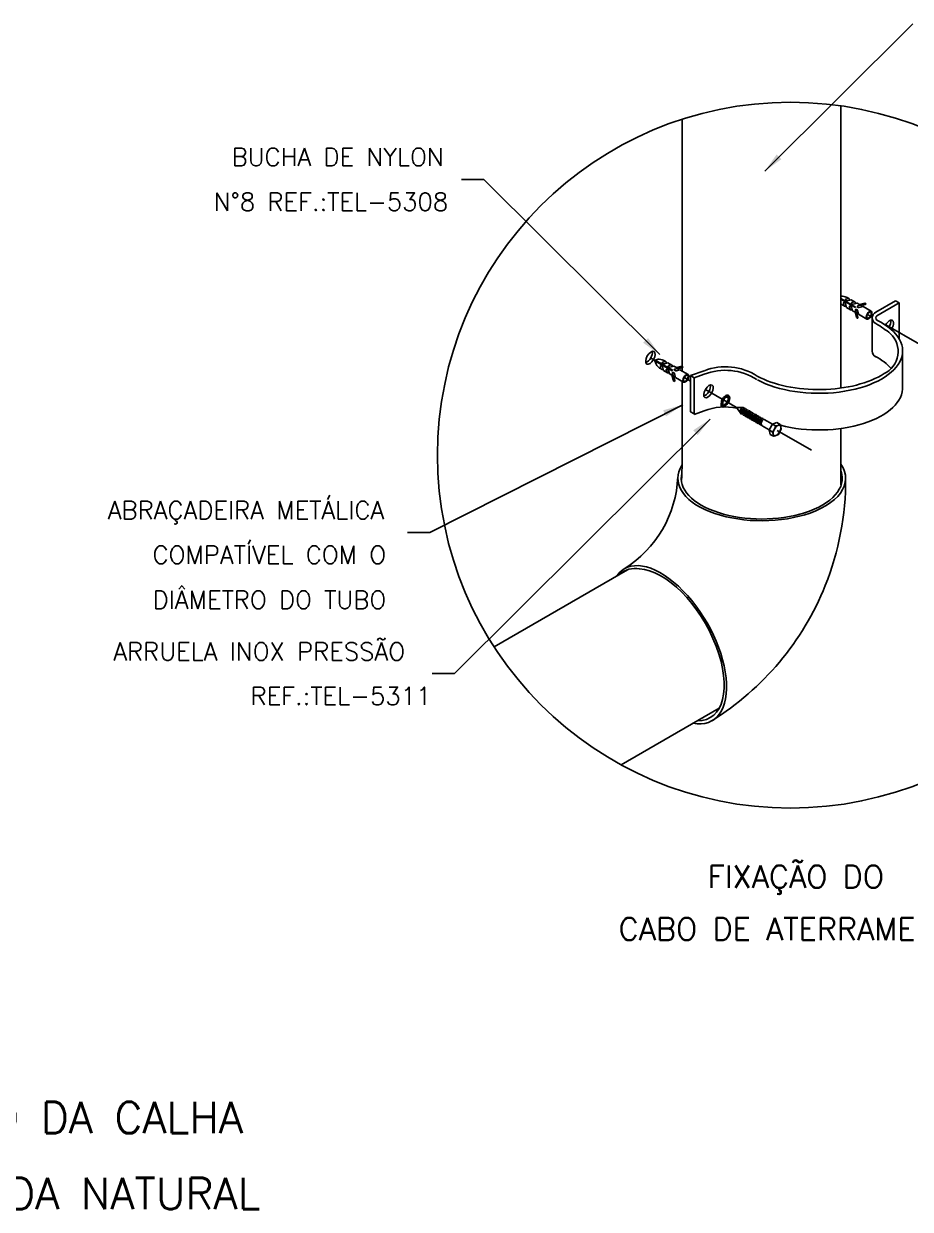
# Model space of a CAD drawing. Header units: millimetres. Extents: x -5129.1 to -5096.3, y -4672.3 to -4657.1.
# Drawn here: x -5112.71 to -5102.79, y -4672.31 to -4659.04 of the extents above; entities that cross this region are included whole.
import ezdxf
from ezdxf.enums import TextEntityAlignment as Align

# ---------------------------------------------------------------- set-up
doc = ezdxf.new("R2010")
doc.units = ezdxf.units.MM
doc.header["$LTSCALE"] = 10
doc.linetypes.add('DASHDOT', pattern=[1, 0.5, -0.25, 0, -0.25])
doc.layers.add('Termotécnica', color=7, linetype='Continuous')
doc.styles.add('r140', font='romans.shx')
doc.styles.add('r80', font='romans.shx')

msp = doc.modelspace()

# ---------------------------------------------------------------- linework, layer by layer
at = {"layer": 'Termotécnica', "color": 2}
for p, q in [((-5104.418, -4660.695), (-5102.761, -4659.044)), ((-5103.568, -4659.963), (-5103.568, -4662.339)), ((-5105.344, -4660.114), (-5105.344, -4662.53)), ((-5107.563, -4660.787), (-5107.813, -4660.787)), ((-5105.593, -4662.748), (-5107.563, -4660.787)), ((-5103.568, -4662.12), (-5103.401, -4662.217)), ((-5103.568, -4662.127), (-5103.404, -4662.222)), ((-5103.53, -4662.2), (-5103.538, -4662.172)), ((-5103.503, -4662.219), (-5103.514, -4662.175)), ((-5103.483, -4662.118), (-5103.511, -4662.126)), ((-5103.458, -4662.245), (-5103.503, -4662.219)), ((-5103.453, -4662.133), (-5103.497, -4662.145)), ((-5103.463, -4662.238), (-5103.47, -4662.211)), ((-5103.408, -4662.159), (-5103.453, -4662.133)), ((-5103.435, -4662.257), (-5103.447, -4662.214)), ((-5103.416, -4662.157), (-5103.444, -4662.165)), ((-5103.386, -4662.171), (-5103.43, -4662.183)), ((-5103.401, -4662.217), (-5103.404, -4662.222)), ((-5103.359, -4662.187), (-5103.386, -4662.171)), ((-5103.349, -4662.196), (-5103.377, -4662.203)), ((-5103.318, -4662.21), (-5103.361, -4662.222)), ((-5103.359, -4662.187), (-5103.298, -4662.171)), ((-5103.349, -4662.196), (-5103.285, -4662.179)), ((-5103.339, -4662.199), (-5103.29, -4662.186)), ((-5103.227, -4662.263), (-5103.318, -4662.21)), ((-5103.298, -4662.171), (-5103.285, -4662.179)), ((-5103.568, -4662.339), (-5103.567, -4663.124)), ((-5103.408, -4662.273), (-5103.435, -4662.257)), ((-5103.408, -4662.273), (-5103.392, -4662.333)), ((-5103.396, -4662.277), (-5103.403, -4662.249)), ((-5103.396, -4662.277), (-5103.379, -4662.341)), ((-5103.392, -4662.333), (-5103.379, -4662.341)), ((-5103.388, -4662.284), (-5103.375, -4662.333)), ((-5103.368, -4662.296), (-5103.379, -4662.254)), ((-5103.277, -4662.349), (-5103.368, -4662.296)), ((-5105.344, -4662.53), (-5105.344, -4662.879)), ((-5105.647, -4662.816), (-5105.453, -4662.928)), ((-5105.645, -4662.811), (-5105.451, -4662.923)), ((-5105.58, -4662.906), (-5105.587, -4662.878)), ((-5105.552, -4662.925), (-5105.564, -4662.881)), ((-5105.533, -4662.824), (-5105.56, -4662.832)), ((-5105.502, -4662.839), (-5105.546, -4662.851)), ((-5105.458, -4662.865), (-5105.502, -4662.839)), ((-5105.465, -4662.863), (-5105.493, -4662.871)), ((-5105.435, -4662.878), (-5105.479, -4662.889)), ((-5105.408, -4662.893), (-5105.435, -4662.878)), ((-5105.398, -4662.902), (-5105.426, -4662.909)), ((-5105.408, -4662.893), (-5105.348, -4662.877)), ((-5105.398, -4662.902), (-5105.334, -4662.885)), ((-5105.388, -4662.905), (-5105.34, -4662.892)), ((-5105.348, -4662.877), (-5105.334, -4662.885)), ((-5105.344, -4662.893), (-5105.344, -4662.93)), ((-5105.507, -4662.951), (-5105.552, -4662.925)), ((-5105.512, -4662.945), (-5105.52, -4662.917)), ((-5105.485, -4662.964), (-5105.497, -4662.92)), ((-5105.458, -4662.979), (-5105.485, -4662.964)), ((-5105.458, -4662.979), (-5105.442, -4663.039)), ((-5105.451, -4662.923), (-5105.453, -4662.928)), ((-5105.445, -4662.983), (-5105.453, -4662.956)), ((-5105.445, -4662.983), (-5105.428, -4663.047)), ((-5105.442, -4663.039), (-5105.428, -4663.047)), ((-5105.438, -4662.99), (-5105.425, -4663.039)), ((-5105.417, -4663.003), (-5105.429, -4662.96)), ((-5105.327, -4663.055), (-5105.417, -4663.003)), ((-5105.368, -4662.917), (-5105.41, -4662.928)), ((-5105.277, -4662.969), (-5105.368, -4662.917)), ((-5105.344, -4663.045), (-5105.344, -4664.012)), ((-5104.905, -4663.273), (-5104.899, -4663.277)), ((-5104.902, -4663.278), (-5104.896, -4663.281)), ((-5104.902, -4663.278), (-5104.892, -4663.279)), ((-5104.899, -4663.277), (-5104.89, -4663.278)), ((-5104.896, -4663.281), (-5104.886, -4663.282)), ((-5104.892, -4663.279), (-5104.886, -4663.282)), ((-5105.336, -4663.309), (-5108.168, -4664.74)), ((-5104.671, -4663.338), (-5104.736, -4663.338)), ((-5104.736, -4663.338), (-5104.693, -4663.397)), ((-5104.685, -4663.409), (-5104.691, -4663.399)), ((-5104.667, -4663.413), (-5104.682, -4663.412)), ((-5104.661, -4663.338), (-5104.671, -4663.338)), ((-5104.661, -4663.422), (-5104.667, -4663.413)), ((-5104.648, -4663.352), (-5104.658, -4663.338)), ((-5104.643, -4663.426), (-5104.658, -4663.426)), ((-5104.638, -4663.351), (-5104.648, -4663.352)), ((-5104.637, -4663.436), (-5104.643, -4663.426)), ((-5104.62, -4663.44), (-5104.635, -4663.439)), ((-5104.624, -4663.365), (-5104.634, -4663.351)), ((-5104.614, -4663.365), (-5104.624, -4663.365)), ((-5104.614, -4663.449), (-5104.62, -4663.44)), ((-5104.6, -4663.379), (-5104.611, -4663.365)), ((-5104.59, -4663.378), (-5104.6, -4663.379)), ((-5104.577, -4663.392), (-5104.587, -4663.378)), ((-5104.567, -4663.392), (-5104.577, -4663.392)), ((-5104.553, -4663.406), (-5104.564, -4663.392)), ((-5104.543, -4663.405), (-5104.553, -4663.406)), ((-5104.529, -4663.419), (-5104.54, -4663.405)), ((-5104.519, -4663.419), (-5104.529, -4663.419)), ((-5104.506, -4663.433), (-5104.516, -4663.419)), ((-5104.496, -4663.432), (-5104.506, -4663.433)), ((-5104.482, -4663.446), (-5104.493, -4663.432)), ((-5105.028, -4663.469), (-5107.89, -4666.318)), ((-5104.596, -4663.453), (-5104.611, -4663.453)), ((-5104.59, -4663.463), (-5104.596, -4663.453)), ((-5104.572, -4663.467), (-5104.587, -4663.466)), ((-5104.566, -4663.476), (-5104.572, -4663.467)), ((-5104.549, -4663.48), (-5104.564, -4663.48)), ((-5104.543, -4663.49), (-5104.549, -4663.48)), ((-5104.525, -4663.494), (-5104.54, -4663.493)), ((-5104.519, -4663.503), (-5104.525, -4663.494)), ((-5104.502, -4663.507), (-5104.516, -4663.507)), ((-5104.496, -4663.517), (-5104.502, -4663.507)), ((-5104.478, -4663.521), (-5104.493, -4663.52)), ((-5104.472, -4663.446), (-5104.482, -4663.446)), ((-5104.472, -4663.53), (-5104.478, -4663.521)), ((-5104.458, -4663.46), (-5104.469, -4663.446)), ((-5104.454, -4663.534), (-5104.469, -4663.534)), ((-5104.448, -4663.459), (-5104.458, -4663.46)), ((-5104.447, -4663.545), (-5104.454, -4663.534)), ((-5104.447, -4663.545), (-5104.368, -4663.591)), ((-5104.435, -4663.473), (-5104.445, -4663.459)), ((-5104.425, -4663.473), (-5104.435, -4663.473)), ((-5104.426, -4663.473), (-5104.33, -4663.525)), ((-5104.33, -4663.525), (-5104.368, -4663.591)), ((-5104.283, -4663.508), (-5104.33, -4663.525)), ((-5104.297, -4663.544), (-5104.33, -4663.525)), ((-5104.246, -4663.529), (-5104.283, -4663.508)), ((-5104.234, -4663.577), (-5104.242, -4663.534)), ((-5104.335, -4663.61), (-5104.368, -4663.591)), ((-5104.358, -4663.64), (-5104.368, -4663.591)), ((-5104.321, -4663.661), (-5104.358, -4663.64)), ((-5104.274, -4663.647), (-5104.315, -4663.662)), ((-5104.234, -4663.583), (-5104.269, -4663.644)), ((-5103.567, -4663.578), (-5103.566, -4664.206)), ((-5108.168, -4664.74), (-5108.418, -4664.74)), ((-5107.448, -4666.017), (-5105.956, -4665.156)), ((-5107.89, -4666.318), (-5108.14, -4666.318)), ((-5106.027, -4667.338), (-5104.929, -4666.704))]:
    msp.add_line(p, q, dxfattribs=at)
at = {"layer": 'Termotécnica', "color": 3}
for p, q in [((-5103.175, -4662.271), (-5102.956, -4662.145)), ((-5103.163, -4662.312), (-5102.915, -4662.169)), ((-5102.915, -4662.169), (-5102.956, -4662.145)), ((-5102.915, -4662.169), (-5102.915, -4662.571)), ((-5103.216, -4662.336), (-5103.216, -4662.708)), ((-5102.876, -4662.705), (-5102.876, -4663.119)), ((-5105.095, -4662.929), (-5105.248, -4662.982)), ((-5105.207, -4663.006), (-5105.248, -4662.982)), ((-5105.248, -4662.982), (-5105.248, -4663.388)), ((-5105.097, -4662.968), (-5105.207, -4663.006)), ((-5105.207, -4663.006), (-5105.207, -4663.412)), ((-5105.207, -4663.412), (-5105.248, -4663.388)), ((-5105.097, -4663.378), (-5105.207, -4663.416))]:
    msp.add_line(p, q, dxfattribs=at)
at = {"layer": 'Termotécnica', "color": 1, "linetype": 'DASHDOT', "ltscale": 0.5}
for p, q in [((-5103.269, -4662.297), (-5103.215, -4662.327)), ((-5103.064, -4662.414), (-5102.687, -4662.631)), ((-5105.698, -4662.783), (-5105.452, -4662.925)), ((-5105.317, -4663.003), (-5105.248, -4663.043)), ((-5105.082, -4663.139), (-5104.894, -4663.247)), ((-5104.88, -4663.255), (-5104.736, -4663.338)), ((-5104.281, -4663.597), (-5103.896, -4663.818))]:
    msp.add_line(p, q, dxfattribs=at)
at = {"layer": 'Termotécnica', "color": 2}
for points in [[(-5103.474, -4662.121, 0.000135), (-5103.474, -4662.121, 0.005298), (-5103.478, -4662.118, 0.048405), (-5103.517, -4662.1, 0.062165), (-5103.55, -4662.094, 0.061531), (-5103.568, -4662.094)], [(-5103.568, -4662.174, 0.014153), (-5103.563, -4662.179, 0.048405), (-5103.528, -4662.204, 0.005298), (-5103.524, -4662.207, 0.000061), (-5103.524, -4662.206)], [(-5103.525, -4662.206, -0.195135), (-5103.53, -4662.2)], [(-5103.528, -4662.203), (-5103.528, -4662.203, 0.000061), (-5103.528, -4662.203)], [(-5103.528, -4662.203), (-5103.528, -4662.203, 0.000061), (-5103.528, -4662.203)], [(-5103.525, -4662.206, 0.174705), (-5103.516, -4662.207, 0.071912), (-5103.506, -4662.204)], [(-5103.524, -4662.207), (-5103.524, -4662.207, 0.000061), (-5103.524, -4662.206)], [(-5103.482, -4662.118, -0.138405), (-5103.475, -4662.12, -0.174705)], [(-5103.475, -4662.12, -0.174705), (-5103.47, -4662.127, -0.071912), (-5103.467, -4662.137)], [(-5103.463, -4662.238, 0.138404), (-5103.458, -4662.245)], [(-5103.458, -4662.245, 0.174705), (-5103.449, -4662.246, 0.071912), (-5103.439, -4662.243)], [(-5103.408, -4662.159, 0), (-5103.408, -4662.159, 0.18907), (-5103.416, -4662.157)], [(-5103.408, -4662.159, -0.174705), (-5103.402, -4662.165, -0.071912), (-5103.4, -4662.175)], [(-5103.339, -4662.199, -0.122515), (-5103.335, -4662.204, -0.074458), (-5103.333, -4662.214)], [(-5103.388, -4662.284, 0.122515), (-5103.382, -4662.285, 0.074458), (-5103.372, -4662.282)], [(-5105.647, -4662.816, 0.156484), (-5105.612, -4662.885, 0.048405), (-5105.577, -4662.91, 0.005298), (-5105.573, -4662.913, 0.000061), (-5105.573, -4662.912)], [(-5105.524, -4662.827, 0.000135), (-5105.523, -4662.827, 0.005298), (-5105.528, -4662.824, 0.048405), (-5105.566, -4662.807, 0.062165), (-5105.599, -4662.8, 0.159794), (-5105.645, -4662.811)], [(-5105.574, -4662.912, -0.195135), (-5105.58, -4662.906)], [(-5105.578, -4662.909), (-5105.578, -4662.909, 0.000061), (-5105.578, -4662.909)], [(-5105.578, -4662.909), (-5105.578, -4662.909, 0.000061), (-5105.578, -4662.909)], [(-5105.532, -4662.824, -0.138405), (-5105.525, -4662.826, -0.174705)], [(-5105.525, -4662.826, -0.174705), (-5105.519, -4662.833, -0.071912), (-5105.517, -4662.843)], [(-5105.458, -4662.865, 0), (-5105.458, -4662.865, 0.18907), (-5105.465, -4662.863)], [(-5105.458, -4662.865, -0.174705), (-5105.452, -4662.871, -0.071912), (-5105.45, -4662.881)], [(-5105.388, -4662.905, -0.122515), (-5105.385, -4662.91, -0.074458), (-5105.383, -4662.921)], [(-5105.574, -4662.912, 0.174705), (-5105.566, -4662.913, 0.071912), (-5105.556, -4662.91)], [(-5105.573, -4662.913), (-5105.573, -4662.913, 0.000061), (-5105.573, -4662.912)], [(-5105.512, -4662.945, 0.138404), (-5105.507, -4662.951)], [(-5105.507, -4662.951, 0.174705), (-5105.498, -4662.952, 0.071912), (-5105.489, -4662.949)], [(-5105.438, -4662.99, 0.122515), (-5105.431, -4662.991, 0.074458), (-5105.421, -4662.988)]]:
    msp.add_lwpolyline(points, format="xyb", dxfattribs=at)
for points in [[(-5103.514, -4662.175), (-5103.515, -4662.174), (-5103.515, -4662.173), (-5103.516, -4662.172), (-5103.516, -4662.172), (-5103.517, -4662.171), (-5103.517, -4662.171), (-5103.517, -4662.17), (-5103.517, -4662.17), (-5103.518, -4662.17), (-5103.518, -4662.169), (-5103.518, -4662.169), (-5103.519, -4662.169), (-5103.519, -4662.168), (-5103.519, -4662.168), (-5103.519, -4662.168), (-5103.52, -4662.168), (-5103.52, -4662.167), (-5103.52, -4662.167), (-5103.521, -4662.167), (-5103.521, -4662.167), (-5103.522, -4662.166), (-5103.522, -4662.166), (-5103.522, -4662.166), (-5103.523, -4662.166), (-5103.523, -4662.166), (-5103.524, -4662.165), (-5103.524, -4662.165), (-5103.525, -4662.165), (-5103.525, -4662.165), (-5103.525, -4662.165), (-5103.526, -4662.165), (-5103.526, -4662.164), (-5103.527, -4662.164), (-5103.527, -4662.164), (-5103.528, -4662.164), (-5103.528, -4662.164), (-5103.528, -4662.164), (-5103.529, -4662.164), (-5103.529, -4662.164), (-5103.529, -4662.163), (-5103.53, -4662.163), (-5103.53, -4662.163), (-5103.531, -4662.163), (-5103.531, -4662.163), (-5103.531, -4662.163), (-5103.532, -4662.163), (-5103.532, -4662.163), (-5103.532, -4662.164), (-5103.533, -4662.164), (-5103.533, -4662.164), (-5103.533, -4662.164), (-5103.533, -4662.164), (-5103.534, -4662.164), (-5103.534, -4662.164), (-5103.534, -4662.164), (-5103.534, -4662.165), (-5103.534, -4662.165), (-5103.535, -4662.165), (-5103.535, -4662.165), (-5103.535, -4662.166), (-5103.535, -4662.166), (-5103.535, -4662.166), (-5103.536, -4662.167), (-5103.536, -4662.167), (-5103.536, -4662.168), (-5103.537, -4662.168), (-5103.537, -4662.169), (-5103.537, -4662.17), (-5103.537, -4662.171), (-5103.538, -4662.172)], [(-5103.497, -4662.145), (-5103.497, -4662.145), (-5103.498, -4662.145), (-5103.499, -4662.145), (-5103.5, -4662.145), (-5103.501, -4662.144), (-5103.501, -4662.144), (-5103.502, -4662.144), (-5103.502, -4662.144), (-5103.503, -4662.144), (-5103.503, -4662.144), (-5103.503, -4662.144), (-5103.504, -4662.144), (-5103.504, -4662.144), (-5103.505, -4662.144), (-5103.505, -4662.144), (-5103.505, -4662.143), (-5103.506, -4662.143), (-5103.506, -4662.143), (-5103.506, -4662.143), (-5103.507, -4662.143), (-5103.507, -4662.143), (-5103.508, -4662.142), (-5103.508, -4662.142), (-5103.508, -4662.142), (-5103.509, -4662.142), (-5103.509, -4662.141), (-5103.51, -4662.141), (-5103.51, -4662.141), (-5103.51, -4662.14), (-5103.511, -4662.14), (-5103.511, -4662.14), (-5103.511, -4662.14), (-5103.512, -4662.139), (-5103.512, -4662.139), (-5103.512, -4662.139), (-5103.513, -4662.138), (-5103.513, -4662.138), (-5103.513, -4662.138), (-5103.514, -4662.138), (-5103.514, -4662.137), (-5103.514, -4662.137), (-5103.514, -4662.137), (-5103.515, -4662.136), (-5103.515, -4662.136), (-5103.515, -4662.136), (-5103.515, -4662.135), (-5103.515, -4662.135), (-5103.515, -4662.135), (-5103.516, -4662.135), (-5103.516, -4662.134), (-5103.516, -4662.134), (-5103.516, -4662.134), (-5103.516, -4662.133), (-5103.516, -4662.133), (-5103.516, -4662.133), (-5103.516, -4662.133), (-5103.516, -4662.132), (-5103.515, -4662.132), (-5103.515, -4662.132), (-5103.515, -4662.132), (-5103.515, -4662.131), (-5103.515, -4662.131), (-5103.515, -4662.13), (-5103.515, -4662.13), (-5103.514, -4662.13), (-5103.514, -4662.129), (-5103.514, -4662.129), (-5103.513, -4662.128), (-5103.513, -4662.127), (-5103.512, -4662.127), (-5103.511, -4662.126)], [(-5103.447, -4662.214), (-5103.447, -4662.213), (-5103.448, -4662.212), (-5103.448, -4662.212), (-5103.449, -4662.211), (-5103.449, -4662.21), (-5103.449, -4662.21), (-5103.45, -4662.209), (-5103.45, -4662.209), (-5103.45, -4662.209), (-5103.451, -4662.208), (-5103.451, -4662.208), (-5103.451, -4662.208), (-5103.451, -4662.207), (-5103.452, -4662.207), (-5103.452, -4662.207), (-5103.452, -4662.207), (-5103.453, -4662.206), (-5103.453, -4662.206), (-5103.453, -4662.206), (-5103.454, -4662.206), (-5103.454, -4662.205), (-5103.454, -4662.205), (-5103.455, -4662.205), (-5103.455, -4662.205), (-5103.456, -4662.205), (-5103.456, -4662.204), (-5103.457, -4662.204), (-5103.457, -4662.204), (-5103.457, -4662.204), (-5103.458, -4662.204), (-5103.458, -4662.203), (-5103.459, -4662.203), (-5103.459, -4662.203), (-5103.46, -4662.203), (-5103.46, -4662.203), (-5103.46, -4662.203), (-5103.461, -4662.203), (-5103.461, -4662.202), (-5103.462, -4662.202), (-5103.462, -4662.202), (-5103.462, -4662.202), (-5103.463, -4662.202), (-5103.463, -4662.202), (-5103.463, -4662.202), (-5103.464, -4662.202), (-5103.464, -4662.202), (-5103.465, -4662.202), (-5103.465, -4662.202), (-5103.465, -4662.202), (-5103.465, -4662.202), (-5103.466, -4662.202), (-5103.466, -4662.203), (-5103.466, -4662.203), (-5103.466, -4662.203), (-5103.467, -4662.203), (-5103.467, -4662.203), (-5103.467, -4662.203), (-5103.467, -4662.204), (-5103.467, -4662.204), (-5103.468, -4662.204), (-5103.468, -4662.204), (-5103.468, -4662.205), (-5103.468, -4662.205), (-5103.469, -4662.205), (-5103.469, -4662.206), (-5103.469, -4662.206), (-5103.469, -4662.207), (-5103.47, -4662.208), (-5103.47, -4662.209), (-5103.47, -4662.21), (-5103.47, -4662.211)], [(-5103.43, -4662.183), (-5103.43, -4662.183), (-5103.431, -4662.183), (-5103.432, -4662.183), (-5103.433, -4662.183), (-5103.433, -4662.183), (-5103.434, -4662.183), (-5103.435, -4662.183), (-5103.435, -4662.183), (-5103.436, -4662.183), (-5103.436, -4662.183), (-5103.436, -4662.183), (-5103.437, -4662.183), (-5103.437, -4662.183), (-5103.437, -4662.182), (-5103.438, -4662.182), (-5103.438, -4662.182), (-5103.439, -4662.182), (-5103.439, -4662.182), (-5103.439, -4662.182), (-5103.44, -4662.182), (-5103.44, -4662.181), (-5103.441, -4662.181), (-5103.441, -4662.181), (-5103.441, -4662.181), (-5103.442, -4662.18), (-5103.442, -4662.18), (-5103.443, -4662.18), (-5103.443, -4662.18), (-5103.443, -4662.179), (-5103.444, -4662.179), (-5103.444, -4662.179), (-5103.444, -4662.178), (-5103.445, -4662.178), (-5103.445, -4662.178), (-5103.445, -4662.178), (-5103.446, -4662.177), (-5103.446, -4662.177), (-5103.446, -4662.177), (-5103.447, -4662.176), (-5103.447, -4662.176), (-5103.447, -4662.176), (-5103.447, -4662.175), (-5103.448, -4662.175), (-5103.448, -4662.175), (-5103.448, -4662.175), (-5103.448, -4662.174), (-5103.448, -4662.174), (-5103.448, -4662.174), (-5103.448, -4662.173), (-5103.448, -4662.173), (-5103.449, -4662.173), (-5103.449, -4662.172), (-5103.449, -4662.172), (-5103.449, -4662.172), (-5103.449, -4662.172), (-5103.448, -4662.171), (-5103.448, -4662.171), (-5103.448, -4662.171), (-5103.448, -4662.171), (-5103.448, -4662.17), (-5103.448, -4662.17), (-5103.448, -4662.17), (-5103.448, -4662.169), (-5103.448, -4662.169), (-5103.447, -4662.168), (-5103.447, -4662.168), (-5103.447, -4662.167), (-5103.446, -4662.167), (-5103.445, -4662.166), (-5103.445, -4662.165), (-5103.444, -4662.165)], [(-5103.379, -4662.254), (-5103.38, -4662.253), (-5103.38, -4662.252), (-5103.381, -4662.251), (-5103.381, -4662.25), (-5103.382, -4662.25), (-5103.382, -4662.249), (-5103.382, -4662.249), (-5103.383, -4662.248), (-5103.383, -4662.248), (-5103.383, -4662.247), (-5103.384, -4662.247), (-5103.384, -4662.247), (-5103.384, -4662.247), (-5103.384, -4662.246), (-5103.385, -4662.246), (-5103.385, -4662.246), (-5103.385, -4662.245), (-5103.386, -4662.245), (-5103.386, -4662.245), (-5103.386, -4662.245), (-5103.387, -4662.244), (-5103.387, -4662.244), (-5103.387, -4662.244), (-5103.388, -4662.244), (-5103.388, -4662.244), (-5103.389, -4662.243), (-5103.389, -4662.243), (-5103.389, -4662.243), (-5103.39, -4662.243), (-5103.39, -4662.243), (-5103.391, -4662.242), (-5103.391, -4662.242), (-5103.392, -4662.242), (-5103.392, -4662.242), (-5103.392, -4662.242), (-5103.393, -4662.242), (-5103.393, -4662.241), (-5103.394, -4662.241), (-5103.394, -4662.241), (-5103.394, -4662.241), (-5103.395, -4662.241), (-5103.395, -4662.241), (-5103.396, -4662.241), (-5103.396, -4662.241), (-5103.396, -4662.241), (-5103.397, -4662.241), (-5103.397, -4662.241), (-5103.397, -4662.241), (-5103.398, -4662.241), (-5103.398, -4662.241), (-5103.398, -4662.241), (-5103.399, -4662.241), (-5103.399, -4662.241), (-5103.399, -4662.241), (-5103.399, -4662.242), (-5103.4, -4662.242), (-5103.4, -4662.242), (-5103.4, -4662.242), (-5103.4, -4662.242), (-5103.4, -4662.243), (-5103.401, -4662.243), (-5103.401, -4662.243), (-5103.401, -4662.243), (-5103.401, -4662.244), (-5103.401, -4662.244), (-5103.402, -4662.245), (-5103.402, -4662.245), (-5103.402, -4662.246), (-5103.403, -4662.246), (-5103.403, -4662.247), (-5103.403, -4662.248), (-5103.403, -4662.249)], [(-5103.361, -4662.222), (-5103.362, -4662.222), (-5103.363, -4662.222), (-5103.364, -4662.222), (-5103.365, -4662.222), (-5103.366, -4662.222), (-5103.366, -4662.222), (-5103.367, -4662.222), (-5103.367, -4662.222), (-5103.368, -4662.222), (-5103.368, -4662.222), (-5103.369, -4662.222), (-5103.369, -4662.222), (-5103.37, -4662.221), (-5103.37, -4662.221), (-5103.37, -4662.221), (-5103.371, -4662.221), (-5103.371, -4662.221), (-5103.371, -4662.221), (-5103.372, -4662.221), (-5103.372, -4662.22), (-5103.373, -4662.22), (-5103.373, -4662.22), (-5103.373, -4662.22), (-5103.374, -4662.22), (-5103.374, -4662.219), (-5103.375, -4662.219), (-5103.375, -4662.219), (-5103.375, -4662.219), (-5103.376, -4662.218), (-5103.376, -4662.218), (-5103.377, -4662.218), (-5103.377, -4662.217), (-5103.377, -4662.217), (-5103.378, -4662.217), (-5103.378, -4662.217), (-5103.378, -4662.216), (-5103.379, -4662.216), (-5103.379, -4662.216), (-5103.379, -4662.215), (-5103.379, -4662.215), (-5103.38, -4662.215), (-5103.38, -4662.215), (-5103.38, -4662.214), (-5103.38, -4662.214), (-5103.381, -4662.214), (-5103.381, -4662.213), (-5103.381, -4662.213), (-5103.381, -4662.213), (-5103.381, -4662.212), (-5103.381, -4662.212), (-5103.381, -4662.212), (-5103.381, -4662.212), (-5103.381, -4662.211), (-5103.381, -4662.211), (-5103.381, -4662.211), (-5103.381, -4662.21), (-5103.381, -4662.21), (-5103.381, -4662.21), (-5103.381, -4662.21), (-5103.381, -4662.209), (-5103.381, -4662.209), (-5103.381, -4662.209), (-5103.381, -4662.208), (-5103.381, -4662.208), (-5103.38, -4662.208), (-5103.38, -4662.207), (-5103.38, -4662.207), (-5103.379, -4662.206), (-5103.379, -4662.205), (-5103.378, -4662.205), (-5103.378, -4662.204), (-5103.377, -4662.203)], [(-5103.285, -4662.179), (-5103.285, -4662.181), (-5103.287, -4662.184), (-5103.29, -4662.186)], [(-5103.379, -4662.341), (-5103.379, -4662.341), (-5103.377, -4662.34), (-5103.375, -4662.337)], [(-5103.375, -4662.337), (-5103.375, -4662.337), (-5103.375, -4662.333)], [(-5105.564, -4662.881), (-5105.564, -4662.88), (-5105.565, -4662.879), (-5105.565, -4662.878), (-5105.566, -4662.878), (-5105.566, -4662.877), (-5105.566, -4662.877), (-5105.567, -4662.876), (-5105.567, -4662.876), (-5105.567, -4662.876), (-5105.567, -4662.875), (-5105.568, -4662.875), (-5105.568, -4662.875), (-5105.568, -4662.875), (-5105.569, -4662.874), (-5105.569, -4662.874), (-5105.569, -4662.874), (-5105.57, -4662.873), (-5105.57, -4662.873), (-5105.57, -4662.873), (-5105.571, -4662.873), (-5105.571, -4662.873), (-5105.571, -4662.872), (-5105.572, -4662.872), (-5105.572, -4662.872), (-5105.573, -4662.872), (-5105.573, -4662.871), (-5105.574, -4662.871), (-5105.574, -4662.871), (-5105.574, -4662.871), (-5105.575, -4662.871), (-5105.575, -4662.871), (-5105.576, -4662.87), (-5105.576, -4662.87), (-5105.577, -4662.87), (-5105.577, -4662.87), (-5105.577, -4662.87), (-5105.578, -4662.87), (-5105.578, -4662.87), (-5105.579, -4662.87), (-5105.579, -4662.87), (-5105.579, -4662.869), (-5105.58, -4662.869), (-5105.58, -4662.869), (-5105.58, -4662.869), (-5105.581, -4662.869), (-5105.581, -4662.869), (-5105.581, -4662.87), (-5105.582, -4662.87), (-5105.582, -4662.87), (-5105.582, -4662.87), (-5105.583, -4662.87), (-5105.583, -4662.87), (-5105.583, -4662.87), (-5105.583, -4662.87), (-5105.583, -4662.87), (-5105.584, -4662.871), (-5105.584, -4662.871), (-5105.584, -4662.871), (-5105.584, -4662.871), (-5105.584, -4662.872), (-5105.585, -4662.872), (-5105.585, -4662.872), (-5105.585, -4662.873), (-5105.585, -4662.873), (-5105.586, -4662.874), (-5105.586, -4662.874), (-5105.586, -4662.875), (-5105.587, -4662.876), (-5105.587, -4662.877), (-5105.587, -4662.878)], [(-5105.546, -4662.851), (-5105.547, -4662.851), (-5105.548, -4662.851), (-5105.549, -4662.851), (-5105.549, -4662.851), (-5105.55, -4662.85), (-5105.551, -4662.85), (-5105.551, -4662.85), (-5105.552, -4662.85), (-5105.552, -4662.85), (-5105.553, -4662.85), (-5105.553, -4662.85), (-5105.553, -4662.85), (-5105.554, -4662.85), (-5105.554, -4662.85), (-5105.554, -4662.85), (-5105.555, -4662.85), (-5105.555, -4662.849), (-5105.556, -4662.849), (-5105.556, -4662.849), (-5105.556, -4662.849), (-5105.557, -4662.849), (-5105.557, -4662.848), (-5105.558, -4662.848), (-5105.558, -4662.848), (-5105.558, -4662.848), (-5105.559, -4662.847), (-5105.559, -4662.847), (-5105.559, -4662.847), (-5105.56, -4662.847), (-5105.56, -4662.846), (-5105.561, -4662.846), (-5105.561, -4662.846), (-5105.561, -4662.845), (-5105.562, -4662.845), (-5105.562, -4662.845), (-5105.562, -4662.845), (-5105.563, -4662.844), (-5105.563, -4662.844), (-5105.563, -4662.844), (-5105.563, -4662.843), (-5105.564, -4662.843), (-5105.564, -4662.843), (-5105.564, -4662.842), (-5105.564, -4662.842), (-5105.565, -4662.842), (-5105.565, -4662.842), (-5105.565, -4662.841), (-5105.565, -4662.841), (-5105.565, -4662.841), (-5105.565, -4662.84), (-5105.565, -4662.84), (-5105.565, -4662.84), (-5105.565, -4662.839), (-5105.565, -4662.839), (-5105.565, -4662.839), (-5105.565, -4662.839), (-5105.565, -4662.838), (-5105.565, -4662.838), (-5105.565, -4662.838), (-5105.565, -4662.838), (-5105.565, -4662.837), (-5105.564, -4662.837), (-5105.564, -4662.837), (-5105.564, -4662.836), (-5105.564, -4662.836), (-5105.564, -4662.835), (-5105.563, -4662.835), (-5105.563, -4662.834), (-5105.562, -4662.833), (-5105.561, -4662.833), (-5105.56, -4662.832)], [(-5105.497, -4662.92), (-5105.497, -4662.919), (-5105.497, -4662.918), (-5105.498, -4662.918), (-5105.498, -4662.917), (-5105.499, -4662.916), (-5105.499, -4662.916), (-5105.499, -4662.915), (-5105.5, -4662.915), (-5105.5, -4662.915), (-5105.5, -4662.914), (-5105.5, -4662.914), (-5105.501, -4662.914), (-5105.501, -4662.914), (-5105.501, -4662.913), (-5105.501, -4662.913), (-5105.502, -4662.913), (-5105.502, -4662.912), (-5105.502, -4662.912), (-5105.503, -4662.912), (-5105.503, -4662.912), (-5105.504, -4662.912), (-5105.504, -4662.911), (-5105.504, -4662.911), (-5105.505, -4662.911), (-5105.505, -4662.911), (-5105.506, -4662.91), (-5105.506, -4662.91), (-5105.506, -4662.91), (-5105.507, -4662.91), (-5105.507, -4662.91), (-5105.508, -4662.91), (-5105.508, -4662.909), (-5105.509, -4662.909), (-5105.509, -4662.909), (-5105.509, -4662.909), (-5105.51, -4662.909), (-5105.51, -4662.909), (-5105.511, -4662.909), (-5105.511, -4662.908), (-5105.511, -4662.908), (-5105.512, -4662.908), (-5105.512, -4662.908), (-5105.513, -4662.908), (-5105.513, -4662.908), (-5105.513, -4662.908), (-5105.514, -4662.908), (-5105.514, -4662.908), (-5105.514, -4662.908), (-5105.515, -4662.908), (-5105.515, -4662.908), (-5105.515, -4662.909), (-5105.515, -4662.909), (-5105.516, -4662.909), (-5105.516, -4662.909), (-5105.516, -4662.909), (-5105.516, -4662.909), (-5105.517, -4662.909), (-5105.517, -4662.91), (-5105.517, -4662.91), (-5105.517, -4662.91), (-5105.517, -4662.91), (-5105.518, -4662.911), (-5105.518, -4662.911), (-5105.518, -4662.911), (-5105.518, -4662.912), (-5105.519, -4662.912), (-5105.519, -4662.913), (-5105.519, -4662.914), (-5105.519, -4662.915), (-5105.52, -4662.916), (-5105.52, -4662.917)], [(-5105.479, -4662.889), (-5105.48, -4662.889), (-5105.481, -4662.889), (-5105.481, -4662.889), (-5105.482, -4662.889), (-5105.483, -4662.889), (-5105.484, -4662.889), (-5105.484, -4662.889), (-5105.485, -4662.889), (-5105.485, -4662.889), (-5105.485, -4662.889), (-5105.486, -4662.889), (-5105.486, -4662.889), (-5105.487, -4662.889), (-5105.487, -4662.889), (-5105.487, -4662.888), (-5105.488, -4662.888), (-5105.488, -4662.888), (-5105.488, -4662.888), (-5105.489, -4662.888), (-5105.489, -4662.888), (-5105.49, -4662.887), (-5105.49, -4662.887), (-5105.49, -4662.887), (-5105.491, -4662.887), (-5105.491, -4662.886), (-5105.492, -4662.886), (-5105.492, -4662.886), (-5105.492, -4662.886), (-5105.493, -4662.885), (-5105.493, -4662.885), (-5105.493, -4662.885), (-5105.494, -4662.884), (-5105.494, -4662.884), (-5105.495, -4662.884), (-5105.495, -4662.884), (-5105.495, -4662.883), (-5105.495, -4662.883), (-5105.496, -4662.883), (-5105.496, -4662.882), (-5105.496, -4662.882), (-5105.497, -4662.882), (-5105.497, -4662.882), (-5105.497, -4662.881), (-5105.497, -4662.881), (-5105.497, -4662.881), (-5105.498, -4662.88), (-5105.498, -4662.88), (-5105.498, -4662.88), (-5105.498, -4662.879), (-5105.498, -4662.879), (-5105.498, -4662.879), (-5105.498, -4662.879), (-5105.498, -4662.878), (-5105.498, -4662.878), (-5105.498, -4662.878), (-5105.498, -4662.877), (-5105.498, -4662.877), (-5105.498, -4662.877), (-5105.498, -4662.877), (-5105.498, -4662.876), (-5105.498, -4662.876), (-5105.497, -4662.876), (-5105.497, -4662.875), (-5105.497, -4662.875), (-5105.497, -4662.874), (-5105.496, -4662.874), (-5105.496, -4662.873), (-5105.496, -4662.873), (-5105.495, -4662.872), (-5105.494, -4662.871), (-5105.493, -4662.871)], [(-5105.334, -4662.885), (-5105.335, -4662.887), (-5105.337, -4662.89), (-5105.34, -4662.892)], [(-5105.429, -4662.96), (-5105.429, -4662.959), (-5105.43, -4662.958), (-5105.43, -4662.957), (-5105.431, -4662.956), (-5105.431, -4662.956), (-5105.431, -4662.955), (-5105.432, -4662.955), (-5105.432, -4662.954), (-5105.432, -4662.954), (-5105.433, -4662.953), (-5105.433, -4662.953), (-5105.433, -4662.953), (-5105.434, -4662.953), (-5105.434, -4662.952), (-5105.434, -4662.952), (-5105.434, -4662.952), (-5105.435, -4662.952), (-5105.435, -4662.951), (-5105.435, -4662.951), (-5105.436, -4662.951), (-5105.436, -4662.95), (-5105.436, -4662.95), (-5105.437, -4662.95), (-5105.437, -4662.95), (-5105.438, -4662.95), (-5105.438, -4662.949), (-5105.439, -4662.949), (-5105.439, -4662.949), (-5105.439, -4662.949), (-5105.44, -4662.949), (-5105.44, -4662.948), (-5105.441, -4662.948), (-5105.441, -4662.948), (-5105.442, -4662.948), (-5105.442, -4662.948), (-5105.442, -4662.948), (-5105.443, -4662.947), (-5105.443, -4662.947), (-5105.444, -4662.947), (-5105.444, -4662.947), (-5105.444, -4662.947), (-5105.445, -4662.947), (-5105.445, -4662.947), (-5105.445, -4662.947), (-5105.446, -4662.947), (-5105.446, -4662.947), (-5105.447, -4662.947), (-5105.447, -4662.947), (-5105.447, -4662.947), (-5105.447, -4662.947), (-5105.448, -4662.947), (-5105.448, -4662.947), (-5105.448, -4662.947), (-5105.449, -4662.948), (-5105.449, -4662.948), (-5105.449, -4662.948), (-5105.449, -4662.948), (-5105.449, -4662.948), (-5105.45, -4662.948), (-5105.45, -4662.949), (-5105.45, -4662.949), (-5105.45, -4662.949), (-5105.45, -4662.949), (-5105.451, -4662.95), (-5105.451, -4662.95), (-5105.451, -4662.951), (-5105.452, -4662.951), (-5105.452, -4662.952), (-5105.452, -4662.952), (-5105.452, -4662.953), (-5105.453, -4662.954), (-5105.453, -4662.956)], [(-5105.41, -4662.928), (-5105.412, -4662.928), (-5105.413, -4662.928), (-5105.414, -4662.928), (-5105.414, -4662.928), (-5105.415, -4662.928), (-5105.416, -4662.928), (-5105.416, -4662.928), (-5105.417, -4662.928), (-5105.417, -4662.928), (-5105.418, -4662.928), (-5105.418, -4662.928), (-5105.419, -4662.928), (-5105.419, -4662.927), (-5105.419, -4662.927), (-5105.42, -4662.927), (-5105.42, -4662.927), (-5105.421, -4662.927), (-5105.421, -4662.927), (-5105.421, -4662.927), (-5105.422, -4662.927), (-5105.422, -4662.926), (-5105.422, -4662.926), (-5105.423, -4662.926), (-5105.423, -4662.926), (-5105.424, -4662.925), (-5105.424, -4662.925), (-5105.424, -4662.925), (-5105.425, -4662.925), (-5105.425, -4662.924), (-5105.426, -4662.924), (-5105.426, -4662.924), (-5105.426, -4662.923), (-5105.427, -4662.923), (-5105.427, -4662.923), (-5105.427, -4662.923), (-5105.428, -4662.922), (-5105.428, -4662.922), (-5105.428, -4662.922), (-5105.429, -4662.921), (-5105.429, -4662.921), (-5105.429, -4662.921), (-5105.429, -4662.921), (-5105.43, -4662.92), (-5105.43, -4662.92), (-5105.43, -4662.92), (-5105.43, -4662.919), (-5105.43, -4662.919), (-5105.431, -4662.919), (-5105.431, -4662.918), (-5105.431, -4662.918), (-5105.431, -4662.918), (-5105.431, -4662.918), (-5105.431, -4662.917), (-5105.431, -4662.917), (-5105.431, -4662.917), (-5105.431, -4662.916), (-5105.431, -4662.916), (-5105.431, -4662.916), (-5105.431, -4662.916), (-5105.431, -4662.915), (-5105.431, -4662.915), (-5105.43, -4662.915), (-5105.43, -4662.914), (-5105.43, -4662.914), (-5105.43, -4662.914), (-5105.43, -4662.913), (-5105.429, -4662.913), (-5105.429, -4662.912), (-5105.428, -4662.911), (-5105.428, -4662.911), (-5105.427, -4662.91), (-5105.426, -4662.909)], [(-5105.425, -4663.043), (-5105.425, -4663.043), (-5105.425, -4663.039)], [(-5105.428, -4663.047), (-5105.428, -4663.047), (-5105.426, -4663.046), (-5105.425, -4663.043)]]:
    msp.add_lwpolyline(points, dxfattribs=at)
for points in [[(-5103.483, -4662.118, -0.021127), (-5103.482, -4662.118, -0.170198)], [(-5105.533, -4662.824, -0.021127), (-5105.532, -4662.824, -0.170198)]]:
    msp.add_lwpolyline(points, format="xyb", close=True, dxfattribs=at)
at = {"layer": 'Termotécnica', "color": 1}
for points in [[(-5104.671, -4663.338, 0.24548), (-5104.674, -4663.339, 0.082009), (-5104.68, -4663.345, 0.04047), (-5104.685, -4663.354, 0.029714), (-5104.69, -4663.366, 0.029714), (-5104.693, -4663.379, 0.04047), (-5104.694, -4663.388, 0.082009), (-5104.693, -4663.397, 0.24548), (-5104.691, -4663.399, 0.24548)], [(-5104.658, -4663.338, 0.24548), (-5104.662, -4663.338, 0.082009), (-5104.669, -4663.346, 0.04047), (-5104.675, -4663.356, 0.029714), (-5104.681, -4663.371, 0.029714), (-5104.685, -4663.387, 0.04047), (-5104.686, -4663.399, 0.082009), (-5104.685, -4663.409, 0.24548), (-5104.682, -4663.412, 0.24548)], [(-5104.648, -4663.352, 0.24548), (-5104.651, -4663.352, 0.082009), (-5104.657, -4663.359, 0.04047), (-5104.661, -4663.367, 0.029714), (-5104.666, -4663.379, 0.029714), (-5104.669, -4663.392, 0.04047), (-5104.67, -4663.402, 0.082009), (-5104.669, -4663.41, 0.24548), (-5104.667, -4663.413, 0.24548)], [(-5104.634, -4663.351, 0.24548), (-5104.638, -4663.352, 0.082009), (-5104.646, -4663.36, 0.04047), (-5104.651, -4663.37, 0.029714), (-5104.657, -4663.385, 0.029714), (-5104.661, -4663.401, 0.04047), (-5104.662, -4663.412, 0.082009), (-5104.661, -4663.423, 0.24548), (-5104.658, -4663.426, 0.24548)], [(-5104.624, -4663.365, 0.24548), (-5104.627, -4663.366, 0.082009), (-5104.633, -4663.372, 0.04047), (-5104.638, -4663.381, 0.029714), (-5104.642, -4663.393, 0.029714), (-5104.646, -4663.406, 0.04047), (-5104.647, -4663.415, 0.082009), (-5104.646, -4663.424, 0.24548), (-5104.643, -4663.426, 0.24548)], [(-5104.611, -4663.365, 0.24548), (-5104.615, -4663.365, 0.082009), (-5104.622, -4663.373, 0.04047), (-5104.628, -4663.383, 0.029714), (-5104.633, -4663.398, 0.029714), (-5104.637, -4663.414, 0.04047), (-5104.639, -4663.426, 0.082009), (-5104.637, -4663.436, 0.24548), (-5104.635, -4663.439, 0.24548)], [(-5104.6, -4663.379, 0.24548), (-5104.603, -4663.379, 0.082009), (-5104.609, -4663.386, 0.04047), (-5104.614, -4663.394, 0.029714), (-5104.619, -4663.406, 0.029714), (-5104.622, -4663.419, 0.04047), (-5104.623, -4663.429, 0.082009), (-5104.622, -4663.437, 0.24548), (-5104.62, -4663.44, 0.24548)], [(-5104.587, -4663.378, 0.24548), (-5104.591, -4663.379, 0.082009), (-5104.598, -4663.387, 0.04047), (-5104.604, -4663.397, 0.029714), (-5104.61, -4663.412, 0.029714), (-5104.614, -4663.428, 0.04047), (-5104.615, -4663.439, 0.082009), (-5104.614, -4663.45, 0.24548), (-5104.611, -4663.453, 0.24548)], [(-5104.577, -4663.392, 0.24548), (-5104.58, -4663.393, 0.082009), (-5104.586, -4663.399, 0.04047), (-5104.59, -4663.408, 0.029714), (-5104.595, -4663.42, 0.029714), (-5104.598, -4663.433, 0.04047), (-5104.599, -4663.442, 0.082009), (-5104.598, -4663.451, 0.24548), (-5104.596, -4663.453, 0.24548)], [(-5104.564, -4663.392, 0.24548), (-5104.567, -4663.392, 0.082009), (-5104.575, -4663.4, 0.04047), (-5104.58, -4663.41, 0.029714), (-5104.586, -4663.425, 0.029714), (-5104.59, -4663.441, 0.04047), (-5104.591, -4663.453, 0.082009), (-5104.59, -4663.463, 0.24548), (-5104.587, -4663.466, 0.24548)], [(-5104.553, -4663.406, 0.24548), (-5104.556, -4663.406, 0.082009), (-5104.562, -4663.413, 0.04047), (-5104.567, -4663.421, 0.029714), (-5104.571, -4663.433, 0.029714), (-5104.575, -4663.446, 0.04047), (-5104.576, -4663.456, 0.082009), (-5104.575, -4663.464, 0.24548), (-5104.572, -4663.467, 0.24548)], [(-5104.54, -4663.405, 0.24548), (-5104.544, -4663.406, 0.082009), (-5104.551, -4663.414, 0.04047), (-5104.557, -4663.424, 0.029714), (-5104.563, -4663.439, 0.029714), (-5104.566, -4663.455, 0.04047), (-5104.568, -4663.466, 0.082009), (-5104.566, -4663.477, 0.24548), (-5104.564, -4663.48, 0.24548)], [(-5104.529, -4663.419, 0.24548), (-5104.532, -4663.42, 0.082009), (-5104.538, -4663.426, 0.04047), (-5104.543, -4663.435, 0.029714), (-5104.548, -4663.447, 0.029714), (-5104.551, -4663.46, 0.04047), (-5104.552, -4663.469, 0.082009), (-5104.551, -4663.478, 0.24548), (-5104.549, -4663.48, 0.24548)], [(-5104.516, -4663.419, 0.24548), (-5104.52, -4663.419, 0.082009), (-5104.527, -4663.427, 0.04047), (-5104.533, -4663.437, 0.029714), (-5104.539, -4663.452, 0.029714), (-5104.543, -4663.468, 0.04047), (-5104.544, -4663.48, 0.082009), (-5104.543, -4663.49, 0.24548), (-5104.54, -4663.493, 0.24548)], [(-5104.506, -4663.433, 0.24548), (-5104.509, -4663.433, 0.082009), (-5104.515, -4663.44, 0.04047), (-5104.519, -4663.448, 0.029714), (-5104.524, -4663.46, 0.029714), (-5104.527, -4663.473, 0.04047), (-5104.529, -4663.483, 0.082009), (-5104.527, -4663.491, 0.24548), (-5104.525, -4663.494, 0.24548)], [(-5104.493, -4663.432, 0.24548), (-5104.496, -4663.433, 0.082009), (-5104.504, -4663.441, 0.04047), (-5104.509, -4663.451, 0.029714), (-5104.515, -4663.466, 0.029714), (-5104.519, -4663.482, 0.04047), (-5104.52, -4663.493, 0.082009), (-5104.519, -4663.504, 0.24548), (-5104.516, -4663.507, 0.24548)], [(-5104.482, -4663.446, 0.24548), (-5104.485, -4663.447, 0.082009), (-5104.491, -4663.453, 0.04047), (-5104.496, -4663.462, 0.029714), (-5104.501, -4663.474, 0.029714), (-5104.504, -4663.487, 0.04047), (-5104.505, -4663.496, 0.082009), (-5104.504, -4663.505, 0.24548), (-5104.502, -4663.507, 0.24548)], [(-5104.469, -4663.446, 0.24548), (-5104.473, -4663.446, 0.082009), (-5104.48, -4663.454, 0.04047), (-5104.486, -4663.464, 0.029714), (-5104.492, -4663.479, 0.029714), (-5104.496, -4663.495, 0.04047), (-5104.497, -4663.507, 0.082009), (-5104.495, -4663.517, 0.24548), (-5104.493, -4663.52, 0.24548)], [(-5104.458, -4663.46, 0.24548), (-5104.461, -4663.46, 0.082009), (-5104.467, -4663.467, 0.04047), (-5104.472, -4663.475, 0.029714), (-5104.477, -4663.487, 0.029714), (-5104.48, -4663.5, 0.04047), (-5104.481, -4663.51, 0.082009), (-5104.48, -4663.518, 0.24548), (-5104.478, -4663.521, 0.24548)], [(-5104.445, -4663.459, 0.24548), (-5104.449, -4663.46, 0.082009), (-5104.456, -4663.468, 0.04047), (-5104.462, -4663.478, 0.029714), (-5104.468, -4663.493, 0.029714), (-5104.472, -4663.509, 0.04047), (-5104.473, -4663.52, 0.082009), (-5104.472, -4663.531, 0.24548), (-5104.469, -4663.534, 0.24548)], [(-5104.435, -4663.473, 0.24548), (-5104.438, -4663.474, 0.082009), (-5104.444, -4663.48, 0.04047), (-5104.449, -4663.489, 0.029714), (-5104.453, -4663.501, 0.029714), (-5104.457, -4663.514, 0.04047), (-5104.458, -4663.523, 0.082009), (-5104.456, -4663.532, 0.24548), (-5104.454, -4663.534, 0.24548)]]:
    msp.add_lwpolyline(points, format="xyb", dxfattribs=at)
at = {"layer": 'Termotécnica', "color": 2}
msp.add_circle((-5104.131, -4663.873), 3.95, dxfattribs=at)
at = {"layer": 'Termotécnica', "color": 3}
for centre, radius, start, end in [((-5103.144, -4662.336), 0.0719, 115.4639, 244.199), ((-5103.141, -4662.338), 0.0343, 129.9588, 225.2091), ((-5103.879, -4663.604), 1.394, 51.467, 59.6629), ((-5103.2, -4662.712), 0.274, 295.21, 46.5258), ((-5103.144, -4662.708), 0.0719, 180, 244.199), ((-5104.857, -4663.542), 0.658, 57.4176, 111.1613), ((-5104.86, -4663.581), 0.658, 57.4176, 111.1613), ((-5104.86, -4663.991), 0.658, 78.6209, 111.1613), ((-5106.67, -4664.06), 1.28, 302.0657, 357.543), ((-5106.688, -4664.15), 3.175, 338.1367, 0.3286), ((-5105.867, -4665.407), 0.267, 80.3252, 130.4181), ((-5106.688, -4664.15), 3.175, 301.9311, 338.1367)]:
    msp.add_arc(centre, radius, start, end, dxfattribs=at)
at = {"layer": 'Termotécnica', "color": 2}
for centre, radius, start, end in [((-5104.398, -4663.53), 0.102, 308.2415, 352.2693), ((-5104.291, -4663.485), 0.0591, 264.1598, 314.6845), ((-5104.25, -4663.536), 0.00763, 11.1498, 60.2663), ((-5104.382, -4663.645), 0.0589, 345.7653, 36.4555), ((-5104.318, -4663.655), 0.00763, 240.2663, 289.3817), ((-5104.276, -4663.64), 0.00763, 289.3817, 330.2663), ((-5104.24, -4663.579), 0.00664, 327.0423, 14.3738), ((-5106.888, -4664.002), 1.544, 354.5343, 359.6113)]:
    msp.add_arc(centre, radius, start, end, dxfattribs=at)
at = {"layer": 'Termotécnica', "color": 3}
for centre, major_axis, ratio, start_param, end_param in [((-5103.814, -4662.706), (-0.939, 0), 0.505902, 0.749992, 3.949915), ((-5103.03, -4662.434), (-0.0406, -0.0704), 0.491441, 1.378476, 4.785284), ((-5103.063, -4662.415), (0.0404, 0.0701), 0.524449, 4.582594, 5.796976), ((-5103.864, -4663.093), (-0.939, 0), 0.505902, 3.556536, 3.90536), ((-5103.816, -4662.664), (-0.939, 0), 0.505902, 0.749992, 2.467547), ((-5105.081, -4663.139), (0.0404, 0.0701), 0.524449, 3.63886, 5.796976), ((-5103.814, -4663.116), (-0.939, 0), 0.505902, 1.098086, 3.167707), ((-5104.452, -4664.132), (-0.939, 0), 0.505902, 5.971901, 8.395838), ((-5104.452, -4664.132), (-0.901, 0), 0.505902, 6.153129, 8.419981), ((-5104.452, -4664.132), (-0.939, 0), 0.505902, 2.093874, 3.480649), ((-5104.452, -4664.132), (-0.901, 0), 0.505902, 2.130785, 3.314847), ((-5105.5, -4665.995), (-0.491, 0.85), 0.509175, 2.732845, 6.522373), ((-5105.5, -4665.995), (-0.471, 0.816), 0.509175, 2.84273, 5.9734)]:
    msp.add_ellipse(centre, major_axis=major_axis, ratio=ratio, start_param=start_param, end_param=end_param, dxfattribs=at)
at = {"layer": 'Termotécnica', "color": 2}
for centre, major_axis, ratio in [((-5103.252, -4662.306), (0.0248, 0.043), 0.500279), ((-5103.252, -4662.306), (0.0198, 0.0344), 0.484856), ((-5105.698, -4662.783), (0.0404, 0.0701), 0.493832), ((-5105.302, -4663.012), (0.0248, 0.043), 0.500279), ((-5105.302, -4663.012), (0.0198, 0.0344), 0.484856), ((-5104.281, -4663.597), (0.0329, 0.0576), 0.500279)]:
    msp.add_ellipse(centre, major_axis=major_axis, ratio=ratio, dxfattribs=at)
for centre, major_axis, ratio, start_param, end_param in [((-5105.731, -4662.764), (0.0404, 0.0701), 0.524449, 3.63886, 5.796976), ((-5104.861, -4663.266), (0.0367, 0.0635), 0.440757, 2.002135, 3.259858), ((-5104.855, -4663.269), (0.0367, 0.0635), 0.440757, 2.001855, 4.712389), ((-5104.863, -4663.265), (0.0351, 0.0609), 0.499695, 6.179029, 8.271564), ((-5104.857, -4663.268), (0.0351, 0.0609), 0.499695, 4.712389, 8.271556), ((-5104.855, -4663.269), (0.028, 0.0484), 0.420785, 2.069209, 4.712389), ((-5104.857, -4663.268), (0.0263, 0.0456), 0.499999, 4.712389, 8.337575), ((-5104.861, -4663.266), (0.028, 0.0484), 0.420785, 3.285745, 4.712389), ((-5104.863, -4663.265), (0.0263, 0.0456), 0.499999, 4.712389, 6.152357)]:
    msp.add_ellipse(centre, major_axis=major_axis, ratio=ratio, start_param=start_param, end_param=end_param, dxfattribs=at)
at = {"layer": 'Termotécnica', "color": 3}
msp.add_ellipse((-5105.048, -4663.158), major_axis=(0.0404, 0.0701), ratio=0.493832, dxfattribs=at)
at = {"layer": 'Termotécnica', "color": 2}
for points in [[(-5104.286, -4660.508), (-5104.233, -4660.561), (-5104.418, -4660.695)], [(-5105.725, -4662.562), (-5105.779, -4662.615), (-5105.593, -4662.748)], [(-5105.524, -4663.439), (-5105.556, -4663.371), (-5105.336, -4663.309)], [(-5105.169, -4663.649), (-5105.219, -4663.594), (-5105.028, -4663.469)]]:
    msp.add_solid(points, dxfattribs=at)

# ---------------------------------------------------------------- texts
at = {"layer": 'Termotécnica', "color": 2, "style": 'r80'}
for s, p in [('BUCHA DE NYLON', (-5110.385, -4660.636)), ('N%%D8 REF.:TEL-5308', (-5110.584, -4661.137)), ('ABRAÇADEIRA METÁLICA ', (-5111.771, -4664.588)), ('COMPATÍVEL COM O ', (-5111.27, -4665.088)), ('DIÂMETRO DO TUBO', (-5111.269, -4665.592)), ('ARRUELA INOX PRESSÃO  ', (-5111.709, -4666.17)), ('REF.:TEL-5311', (-5110.173, -4666.669))]:
    msp.add_text(s, height=0.2, dxfattribs=at).set_placement(p)
at = {"layer": 'Termotécnica', "color": 3, "style": 'r140'}
for s, p in [(' FIXAÇÃO DO ', (-5104.071, -4668.791)), ('CABO DE ATERRAMENTO', (-5104.071, -4669.376))]:
    msp.add_text(s, height=0.25, dxfattribs=at).set_placement(p, align=Align.BOTTOM_CENTER)
at = {"layer": 'Termotécnica', "color": 5, "style": 'r140'}
for s, p in [(' UTILIZAÇÃO DA CALHA', (-5112.905, -4671.567)), ('CAMO DESCIDA NATURAL', (-5112.905, -4672.418))]:
    msp.add_text(s, height=0.35, dxfattribs=at).set_placement(p, align=Align.BOTTOM_CENTER)

doc.saveas('drawing.dxf')
